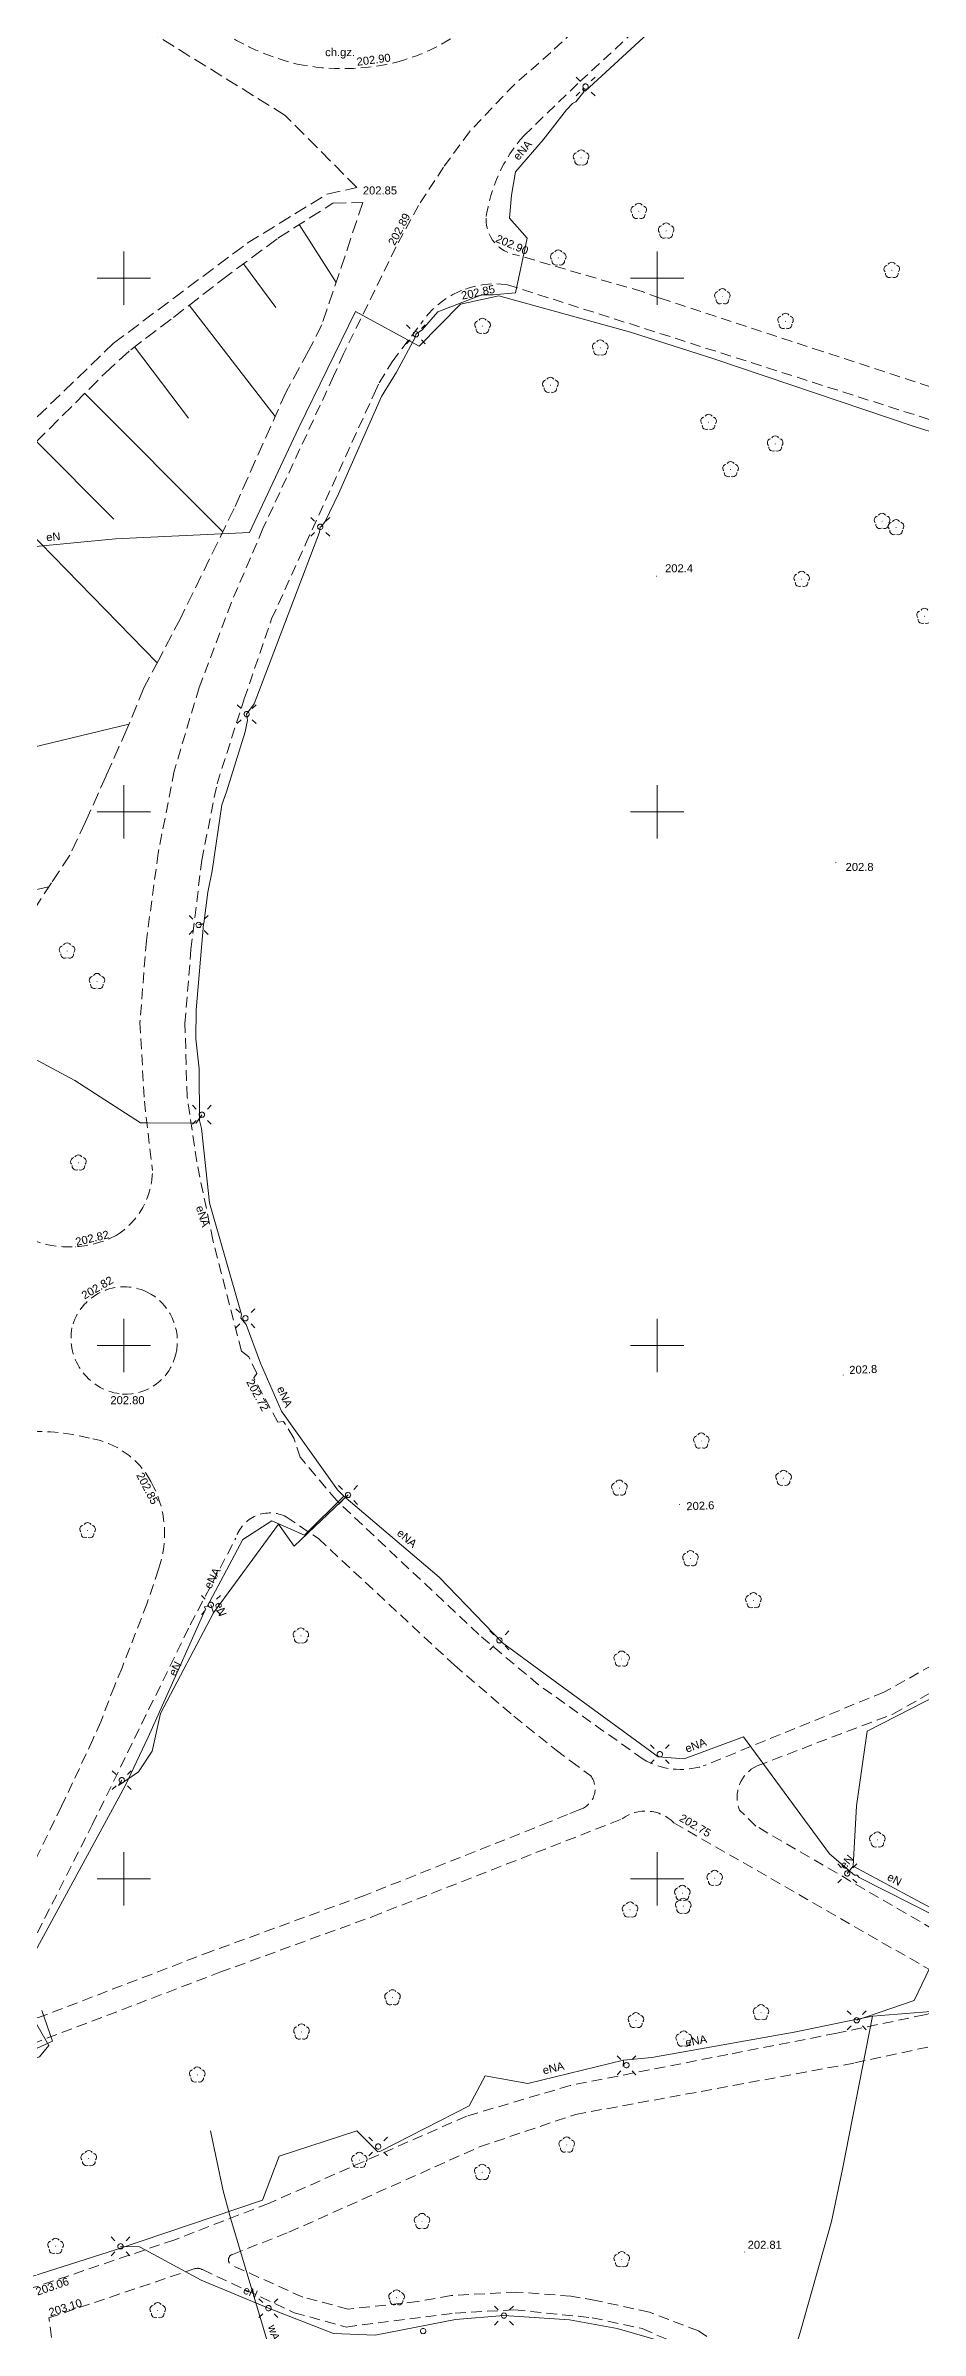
# Model space of a CAD drawing. Extents: x 0 to 7423283, y 0 to 5548300.
# Drawn here: x 7422242.7 to 7422324.7, y 5547807.7 to 5548021.8 of the extents above; entities that cross this region are included whole.
import ezdxf
from ezdxf.enums import TextEntityAlignment as Align

# ---------------------------------------------------------------- set-up
doc = ezdxf.new("R2010")
doc.units = 0
doc.linetypes.add('PRZER2-1', pattern=[3, 2, -1])
doc.linetypes.add('PRZER2_5-1', pattern=[3.5, 2.5, -1])
doc.layers.get('0').update_dxf_attribs({"linetype": 'CONTINUOUS', "lineweight": 13})
for name, color, linetype, lineweight in [('BUBZ02', 7, 'PRZER2_5-1', 18), ('KTCR02', 7, 'PRZER2-1', 18), ('KTCR02_O', 7, 'PRZER2-1', 18), ('RTPW01', 7, 'CONTINUOUS', 13), ('RTPW01_O', 7, 'CONTINUOUS', 13), ('RTPW02', 7, 'CONTINUOUS', 13), ('RTPW02_O', 7, 'CONTINUOUS', 13), ('SUSM', 7, 'CONTINUOUS', 18)]:
    doc.layers.add(name, color=color, linetype=linetype, lineweight=lineweight)
for name, color, linetype, lineweight, true_color in [('OBOP02', 7, 'CONTINUOUS', 18, 0x008000), ('SUPE04', 1, 'CONTINUOUS', 18, 0xff0000), ('SUPE04_O', 1, 'CONTINUOUS', 18, 0xff0000), ('SUPW03', 5, 'CONTINUOUS', 18, 0x0000ff), ('SUPW03_O', 5, 'CONTINUOUS', 18, 0x0000ff), ('SUUS15', 7, 'CONTINUOUS', 18, 0xff9100)]:
    doc.layers.add(name, color=color, linetype=linetype, lineweight=lineweight, true_color=true_color)
doc.styles.add('GEO-INFO', font='Arial')

# ---------------------------------------------------------------- blocks, each defined once
blk = doc.blocks.new('SPDLP')
blk.add_hatch(color=0).paths.add_polyline_path([(-0.09, 0), (-0.085595, -0.027812), (-0.072812, -0.052901), (-0.052901, -0.072812), (-0.027812, -0.085595), (0, -0.09), (0.027812, -0.085595), (0.052901, -0.072812), (0.072812, -0.052901), (0.085595, -0.027812), (0.09, 0), (0.085595, 0.027812), (0.072812, 0.052901), (0.052901, 0.072812), (0.027812, 0.085595), (0, 0.09), (-0.027812, 0.085595), (-0.052901, 0.072812), (-0.072812, 0.052901), (-0.085595, 0.027812)])
at = {"color": 0}
for points in [[(-1.292703, 0.137547), (-1.355024, 0.389802), (-1.327532, 0.648184), (-1.213525, 0.881678), (-1.026689, 1.062258), (-0.78945, 1.168249), (-0.530282, 1.186929)], [(-0.268652, 1.271938), (-0.048001, 1.40916), (0.20623, 1.462858), (0.463525, 1.426585), (0.693003, 1.304695), (0.867117, 1.11182), (0.964971, 0.871109)], [(1.126667, 0.648554), (1.325358, 0.481106), (1.454989, 0.255912), (1.5, 0), (1.454989, -0.255912), (1.325358, -0.481106), (1.126667, -0.648554)], [(-0.530282, -1.186929), (-0.78945, -1.168249), (-1.026689, -1.062258), (-1.213525, -0.881678), (-1.327532, -0.648184), (-1.355024, -0.389802), (-1.292703, -0.137547)], [(0.964971, -0.871109), (0.867117, -1.11182), (0.693003, -1.304695), (0.463525, -1.426585), (0.20623, -1.462858), (-0.048001, -1.40916), (-0.268652, -1.271938)]]:
    blk.add_lwpolyline(points, dxfattribs=at)
blk = doc.blocks.new('KOLO')
blk.add_hatch(color=0).paths.add_polyline_path([(0, 0.5), (-0.12941, 0.482963), (-0.25, 0.433013), (-0.353553, 0.353553), (-0.433013, 0.25), (-0.482963, 0.12941), (-0.5, 0), (-0.482963, -0.12941), (-0.433013, -0.25), (-0.353553, -0.353553), (-0.25, -0.433013), (-0.12941, -0.482963), (0, -0.5), (0.12941, -0.482963), (0.25, -0.433013), (0.353553, -0.353553), (0.433013, -0.25), (0.482963, -0.12941), (0.5, 0), (0.482963, 0.12941), (0.433013, 0.25), (0.353553, 0.353553), (0.25, 0.433013), (0.12941, 0.482963)])
blk = doc.blocks.new('OKRAG_PELNY')
at = {"color": 0}
blk.add_lwpolyline([(0.5, 0), (0.482963, -0.12941), (0.433013, -0.25), (0.353553, -0.353553), (0.25, -0.433013), (0.12941, -0.482963), (0, -0.5), (-0.12941, -0.482963), (-0.25, -0.433013), (-0.353553, -0.353553), (-0.433013, -0.25), (-0.482963, -0.12941), (-0.5, 0), (-0.482963, 0.12941), (-0.433013, 0.25), (-0.353553, 0.353553), (-0.25, 0.433013), (-0.12941, 0.482963), (0, 0.5), (0.12941, 0.482963), (0.25, 0.433013), (0.353553, 0.353553), (0.433013, 0.25), (0.482963, 0.12941)], close=True, dxfattribs=at)
blk = doc.blocks.new('SUSM01_01')
at = {"color": 0}
for points in [[(-0.353553, 0.353553), (-0.212132, 0.212132)], [(0.353553, 0.353553), (0.212132, 0.212132)], [(-0.353553, -0.353553), (-0.212132, -0.212132)], [(0.353553, -0.353553), (0.212132, -0.212132)]]:
    blk.add_lwpolyline(points, dxfattribs=at)
blk.add_lwpolyline([(0.1, 0), (0.093969, -0.034202), (0.076604, -0.064279), (0.05, -0.086603), (0.025882, -0.096593), (0, -0.1), (-0.025882, -0.096593), (-0.05, -0.086603), (-0.073305, -0.068017), (-0.090097, -0.043388), (-0.098883, -0.014904), (-0.098883, 0.014904), (-0.090097, 0.043388), (-0.073305, 0.068017), (-0.05, 0.086603), (-0.022252, 0.097493), (0.007473, 0.09972), (0.036534, 0.093087), (0.062349, 0.078183), (0.082624, 0.056332), (0.095557, 0.029476)], close=True, dxfattribs=at)

msp = doc.modelspace()

# ---------------------------------------------------------------- linework, layer by layer
at = {"color": 7, "linetype": 'Continuous', "lineweight": 13, "elevation": 100, "flags": 128}
for points in [[(7422250, 5547997.5), (7422250, 5548002.5)], [(7422300, 5547997.5), (7422300, 5548002.5)], [(7422247.5, 5548000), (7422252.5, 5548000)], [(7422297.5, 5548000), (7422302.5, 5548000)], [(7422250, 5547947.5), (7422250, 5547952.5)], [(7422300, 5547947.5), (7422300, 5547952.5)], [(7422247.5, 5547950), (7422252.5, 5547950)], [(7422297.5, 5547950), (7422302.5, 5547950)], [(7422250, 5547897.5), (7422250, 5547902.5)], [(7422300, 5547897.5), (7422300, 5547902.5)], [(7422247.5, 5547900), (7422252.5, 5547900)], [(7422297.5, 5547900), (7422302.5, 5547900)], [(7422250, 5547847.5), (7422250, 5547852.5)], [(7422300, 5547847.5), (7422300, 5547852.5)], [(7422247.5, 5547850), (7422252.5, 5547850)], [(7422297.5, 5547850), (7422302.5, 5547850)]]:
    msp.add_lwpolyline(points, dxfattribs=at)
at = {"layer": 'BUBZ02', "color": 7, "linetype": 'PRZER2_5-1', "lineweight": 18, "ltscale": 0.5, "elevation": 10.14}
for points in [[(7422229.28, 5547974.85), (7422248.99, 5547993.88), (7422261.56, 5548003.29), (7422269.05, 5548007.89), (7422271.85, 5548008.5), (7422265.12, 5548015.27), (7422241.36, 5548029.99), (7422230.28, 5548034.01), (7422217.19, 5548038.93), (7422222.34, 5547978.11)], [(7422234.64, 5547917.65), (7422233.86, 5547921.36), (7422232.84, 5547926.27), (7422232.06, 5547930.02), (7422230.01, 5547939.55), (7422228.69, 5547945.55), (7422226.6, 5547954.26), (7422225.09, 5547960.6), (7422224.72, 5547961.99), (7422231.55, 5547974.64), (7422240.51, 5547983.4), (7422248.27, 5547991.14), (7422250.64, 5547993.31), (7422254.64, 5547996.33), (7422259.16, 5547999.83), (7422264.43, 5548003.75), (7422269.58, 5548007.03)], [(7422269.58, 5548007.03), (7422272.4, 5548007.09), (7422268.56, 5547995.65), (7422267.31, 5547993.19), (7422265.2, 5547989.35), (7422260.33, 5547978.42), (7422255.31, 5547968.13), (7422253.24, 5547964.18), (7422251.88, 5547961.63), (7422250.29, 5547957.74), (7422248.33, 5547953.37), (7422246.41, 5547949.06), (7422244.94, 5547945.94), (7422243.22, 5547943.35), (7422241.19, 5547940.25), (7422238.9, 5547936.79), (7422236.52, 5547933.27), (7422235.26, 5547931.32), (7422234.61, 5547925.37), (7422234.35, 5547922.8), (7422234.64, 5547917.65)]]:
    msp.add_lwpolyline(points, dxfattribs=at)
at = {"layer": 'BUBZ02', "color": 7, "linetype": 'Continuous', "lineweight": 18, "elevation": 10.14, "flags": 128}
for points in [[(7422266.439, 5548005.03), (7422269.89, 5547999.612)], [(7422261.202, 5548001.349), (7422264.248, 5547997.255)], [(7422256.109, 5547997.467), (7422264.175, 5547987.05)], [(7422251.011, 5547993.59), (7422256.066, 5547986.894)], [(7422246.339, 5547989.214), (7422259.271, 5547976.249)], [(7422241.805, 5547984.691), (7422249.052, 5547977.425)], [(7422237.238, 5547980.201), (7422253.12, 5547963.956)], [(7422227.005, 5547952.571), (7422250.479, 5547958.203)], [(7422229.891, 5547940.091), (7422242.97, 5547942.968)]]:
    msp.add_lwpolyline(points, dxfattribs=at)
at = {"layer": 'KTCR02', "color": 7, "linetype": 'PRZER2-1', "lineweight": 18, "ltscale": 0.5, "elevation": 10.18}
for points in [[(7422286.92, 5548050.86), (7422285.39, 5548052.81, 0.1413816), (7422274.56, 5548058.92, 0.1570685), (7422263.28, 5548058.14, 0.1261309), (7422254.33, 5548051.52, 0.1333829), (7422250.59, 5548042.18, 0.1386082), (7422251.57, 5548032.91, 0.1406178), (7422256.71, 5548025.04, 0.1220943), (7422266.23, 5548020.08, 0.1098465), (7422275.6, 5548020.26, 0.1308571), (7422284.34, 5548025.36, 0.1230464), (7422289.29, 5548033.46, 0.0962533), (7422290.05, 5548042.26, 0.1310592)], [(7422252.13, 5547905.03, -0.3495455), (7422254.87, 5547899.18, -0.3665432), (7422249.88, 5547895.43, -0.4419866), (7422245.13, 5547901.66, -0.4697901)], [(7422239.85, 5547840.95), (7422247.04, 5547855.08), (7422256.22, 5547873.81), (7422260.49, 5547881.93, -0.4637881), (7422265.22, 5547883.94), (7422268.24, 5547881.89), (7422280.98, 5547870.03), (7422286.55, 5547865.26), (7422290.51, 5547862.08), (7422291.9, 5547861.03), (7422293.77, 5547859.66, -0.5171701), (7422292.73, 5547856.5), (7422291.57, 5547856.04), (7422289.9, 5547855.34), (7422272.57, 5547848.46), (7422258.25, 5547843.24), (7422242.01, 5547837.01, -0.7907652)], [(7422259.01, 5547841.25), (7422273.26, 5547846.46), (7422296.7, 5547855.62, -0.3743255), (7422301.55, 5547855.26), (7422325.62, 5547841.44, -0.7339343), (7422325.05, 5547837.27), (7422316.82, 5547835.54), (7422306.62, 5547833.55), (7422291.82, 5547830.64), (7422282.12, 5547827.77), (7422263.57, 5547819.59), (7422254.77, 5547816.19), (7422241.63, 5547811.73), (7422235.76, 5547810.43), (7422230.18, 5547810.88, 0.1236818), (7422226.63, 5547816.03), (7422227.72, 5547820.96), (7422228.83, 5547824.93), (7422230.8, 5547827.96), (7422233.81, 5547830.75), (7422235.95, 5547832.22), (7422238.45, 5547833.34), (7422241.39, 5547834.53)]]:
    msp.add_lwpolyline(points, format="xyb", close=True, dxfattribs=at)
for points in [[(7422307.48, 5548037.54), (7422290.02, 5548021.16), (7422286.6, 5548018.16), (7422282.39, 5548013.72), (7422279.97, 5548010.42), (7422277.62, 5548006.83), (7422275.5, 5548002.92), (7422270.6, 5547992.93), (7422269.66, 5547990.82), (7422263.04, 5547976.55), (7422260.06, 5547969.57), (7422257.05, 5547961.64), (7422254.72, 5547953.82), (7422253.22, 5547946.13), (7422252.11, 5547937.94), (7422251.51, 5547930.25), (7422251.92, 5547922.88), (7422252.68, 5547916.4, -0.256569), (7422249.28, 5547910.3, -0.2208739), (7422241.24, 5547909.94, -0.1542374), (7422236.6, 5547914.7), (7422235.55, 5547916.22), (7422234.88, 5547917.32)], [(7422431.45, 5548028.46), (7422431.16, 5548019.09), (7422430.92, 5548007.59), (7422430.45, 5547999.8), (7422429.75, 5547992.92), (7422429.54, 5547991.11), (7422426.75, 5547968.33, -0.3439704), (7422423, 5547965.04), (7422420.6, 5547964.99), (7422402.32, 5547968.82), (7422383.97, 5547972.96), (7422360.03, 5547978.86), (7422338.43, 5547985.64), (7422315.48, 5547993.14), (7422300.25, 5547998.14), (7422298.59, 5547998.75), (7422286.85, 5548002.17, -0.3758888), (7422283.95, 5548005.62, -0.1508165), (7422287.51, 5548013.38), (7422292.74, 5548018.43), (7422310.33, 5548034.67)], [(7422325.81, 5547870.04), (7422321.24, 5547867.5), (7422304.31, 5547860.59, -0.2131684), (7422298.67, 5547861.22), (7422288.88, 5547868.19), (7422283.27, 5547872.9), (7422269.92, 5547885.49), (7422266.52, 5547889.51), (7422265.94, 5547891.32), (7422264.96, 5547892.87), (7422264.43, 5547892.8), (7422262.17, 5547896.97), (7422262.45, 5547897.36), (7422261.71, 5547898.93), (7422261.03, 5547899.45), (7422258.34, 5547909.88), (7422256.83, 5547917.2), (7422255.93, 5547923.28), (7422255.72, 5547930.18), (7422256.29, 5547937.1), (7422257.3, 5547945.46), (7422258.73, 5547952.62), (7422261.28, 5547960.58), (7422263.85, 5547968.08), (7422267.03, 5547975.07), (7422273.45, 5547989.16), (7422273.93, 5547990.2), (7422275.15, 5547992.18), (7422277.84, 5547995.74, -0.2887004), (7422285.95, 5547999.4), (7422314.54, 5547990.27), (7422337.56, 5547982.91)], [(7422240.26, 5547891.83, -0.0906183), (7422246.78, 5547891.3, -0.2345595), (7422252.54, 5547887.23, -0.2188188), (7422253.24, 5547879.02), (7422252.18, 5547875.84), (7422249.83, 5547869.78), (7422249.11, 5547868.08), (7422247.85, 5547864.73), (7422247.1, 5547863.08), (7422244.16, 5547856.81), (7422237.59, 5547843.38, -0.4178774)], [(7422327.22, 5547844.49), (7422309.24, 5547854.96), (7422307.72, 5547856.43, -0.3986582), (7422309.36, 5547860.6), (7422322.07, 5547865.45), (7422327.01, 5547868.22)], [(7422327.43, 5547791.82), (7422324.25, 5547792.8), (7422322.65, 5547793.79), (7422317.37, 5547797.71), (7422315.08, 5547799.3), (7422308.93, 5547803.98), (7422305.89, 5547806.27), (7422303.87, 5547807.64), (7422299.26, 5547809.4), (7422294.24, 5547810.5), (7422291.91, 5547810.9), (7422286.83, 5547811.28), (7422280.67, 5547810.96), (7422277.53, 5547810.39), (7422271.01, 5547809.69), (7422266.76, 5547810.81), (7422260.11, 5547813.81, -0.6722169), (7422260.18, 5547814.82), (7422265.47, 5547816.89), (7422283.33, 5547824.89), (7422292.32, 5547827.93), (7422307.12, 5547830.64), (7422318.52, 5547832.76), (7422326.26, 5547834.44)], [(7422243.22, 5547807.04), (7422242.98, 5547808.87), (7422256.57, 5547813.45, -0.2198994), (7422257.37, 5547813.39), (7422265.97, 5547809.35), (7422270.85, 5547808.01), (7422281.05, 5547809.32), (7422286.62, 5547809.62), (7422293.89, 5547808.88), (7422298.59, 5547807.86), (7422304.06, 5547805.46)]]:
    msp.add_lwpolyline(points, format="xyb", dxfattribs=at)
at = {"layer": 'SUPE04', "color": 1, "linetype": 'Continuous', "lineweight": 18, "true_color": 0xff0000, "elevation": 10.18}
for points in [[(7422300.25, 5548023.98), (7422293.24, 5548017.55), (7422293, 5548017.74), (7422293.12, 5548017.46), (7422292.36, 5548016.55), (7422292.06, 5548016.38), (7422291.48, 5548015.78), (7422289.29, 5548012.98), (7422286.72, 5548009.99), (7422286.34, 5548007.8), (7422286.14, 5548005.62), (7422287.8, 5548003.77), (7422286.7, 5547998.63), (7422284.63, 5547998.45), (7422283.56, 5547998.44), (7422279.43, 5547996.85), (7422277.95, 5547995.16), (7422277.37, 5547994.75), (7422277.35, 5547994.5), (7422275.57, 5547991.21), (7422274.15, 5547988.93), (7422270.12, 5547979.81), (7422268.86, 5547977.22), (7422268.51, 5547976.74), (7422268.41, 5547976.71), (7422268.33, 5547976.22), (7422262.2, 5547960.12), (7422261.51, 5547959.16), (7422261.6, 5547958.58), (7422261.36, 5547957.5), (7422259.62, 5547951.87), (7422259.18, 5547950.67), (7422258.27, 5547944.47), (7422257.87, 5547942.47), (7422257.48, 5547939.53), (7422257.01, 5547939.4), (7422257.47, 5547939.48), (7422256.78, 5547931.46), (7422256.76, 5547928.74), (7422257.05, 5547925.91), (7422257.1, 5547921.09), (7422257.28, 5547920.31), (7422258.02, 5547913.36), (7422261.02, 5547902.91), (7422260.96, 5547902.55), (7422261.46, 5547901.95), (7422262.81, 5547898.34), (7422264.78, 5547893.83), (7422270.03, 5547886.47), (7422270.62, 5547885.87)], [(7422338.86, 5547981.5), (7422324.09, 5547986.11), (7422305.4, 5547992.43), (7422297.49, 5547994.94), (7422285.16, 5547998.35), (7422281.56, 5547997.57), (7422277.69, 5547993.64), (7422271.72, 5547996.9), (7422266.4, 5547986.01), (7422261.79, 5547976.18), (7422249.22, 5547975.59), (7422231.96, 5547973.94), (7422231.79, 5547974.19)], [(7422257.31, 5547921.62), (7422256.77, 5547920.83), (7422252.24, 5547920.85), (7422251.55, 5547920.85), (7422245.4, 5547924.81), (7422239.41, 5547928.03), (7422234.38, 5547929.55), (7422232.87, 5547931.02), (7422232.16, 5547932.82), (7422231.91, 5547933.55)], [(7422240.92, 5547841.75), (7422250.11, 5547858.73), (7422252.29, 5547863.29), (7422257.64, 5547875.27), (7422257.56, 5547875.51), (7422257.81, 5547875.52), (7422261.14, 5547881.8), (7422263.88, 5547883.56), (7422266.94, 5547882.2), (7422270.62, 5547885.87)], [(7422271.01, 5547885.98), (7422265.95, 5547881.18), (7422264.48, 5547883.26), (7422258.41, 5547874.95), (7422253.44, 5547865.5), (7422252.65, 5547861.97), (7422251.37, 5547860.03), (7422249.51, 5547858.75), (7422249.8, 5547859.25)], [(7422270.62, 5547885.87), (7422279.55, 5547878.28), (7422285.48, 5547872.12), (7422290.44, 5547868.49), (7422298.43, 5547862.65), (7422300.07, 5547861.44), (7422302.53, 5547861.25), (7422308.07, 5547863.32), (7422316.13, 5547852.36), (7422318.5, 5547850.36), (7422318.75, 5547850.34), (7422318.93, 5547850.14), (7422328.54, 5547845.26)], [(7422258.16, 5547875.68), (7422258.41, 5547874.95)], [(7422330.53, 5547869.4), (7422319.68, 5547863.86), (7422318.66, 5547856.86), (7422318.37, 5547851.19), (7422327.32, 5547846.39)], [(7422393.08, 5547864.94), (7422383.85, 5547855.73), (7422371.94, 5547843.55), (7422365.31, 5547836.48), (7422357.88, 5547836.33), (7422348.94, 5547837.92), (7422342.81, 5547839.1), (7422328.76, 5547837.83), (7422320.18, 5547837.14)], [(7422318.37, 5547851.19), (7422317.81, 5547850.52)], [(7422327.69, 5547846.18), (7422324.09, 5547838.6), (7422318.69, 5547836.75)], [(7422240.66, 5547841.12), (7422240.33, 5547838.98), (7422242.96, 5547834.4), (7422242.1, 5547833.32), (7422237.17, 5547831.9), (7422234.6, 5547822.96), (7422230.1, 5547813.73), (7422230.6, 5547813.03)], [(7422233.51, 5547810.73), (7422234.55, 5547810.71), (7422238.71, 5547811.91), (7422249.21, 5547815.23), (7422263, 5547819.9), (7422264.55, 5547824.01), (7422271.84, 5547826.4), (7422273.79, 5547824.42), (7422274.07, 5547824.48), (7422282.36, 5547828.74), (7422283.86, 5547831.54), (7422287.86, 5547830.84), (7422296.82, 5547833.03), (7422299.49, 5547833.26), (7422312.83, 5547835.65), (7422317.84, 5547836.67), (7422320.18, 5547837.14)], [(7422238.37, 5547832.54), (7422243.31, 5547834.81), (7422242.3, 5547837.67)], [(7422291.73, 5547766.29), (7422292.12, 5547768.56), (7422292.78, 5547769.05), (7422300.36, 5547767.04), (7422302.02, 5547770.82), (7422309.74, 5547795.37), (7422313.47, 5547807.72), (7422316.33, 5547817.89), (7422317.37, 5547822.81), (7422320.18, 5547837.14)], [(7422296.82, 5547833.03), (7422296.79, 5547832.41)], [(7422324.88, 5547790.02), (7422322.14, 5547791.23), (7422315.98, 5547795.87), (7422308.28, 5547801.58), (7422301.11, 5547806.45), (7422296.23, 5547807.87), (7422291.78, 5547808.68), (7422285.63, 5547809.08), (7422281.1, 5547808.71), (7422273.55, 5547807.26), (7422269.65, 5547807.41), (7422263.55, 5547809.78), (7422257.23, 5547812.4), (7422252, 5547815.24), (7422251.46, 5547815.52), (7422249.69, 5547815.57)]]:
    msp.add_lwpolyline(points, dxfattribs=at)
at = {"layer": 'SUPW03', "color": 5, "linetype": 'Continuous', "lineweight": 18, "true_color": 0x0000ff, "elevation": 10.18}
msp.add_lwpolyline([(7422272.15, 5547780.79), (7422265.66, 5547798.57), (7422263.82, 5547805.46), (7422260.02, 5547818.11), (7422259.3, 5547820.76), (7422258.12, 5547826.4)], dxfattribs=at)

# ---------------------------------------------------------------- block references
at = {"layer": 'OBOP02', "color": 96, "lineweight": 18, "true_color": 0x008000, "xscale": 0.5, "yscale": 0.5, "rotation": 90}
for p in [(7422292.86, 5548011.29, 10.12), (7422298.26, 5548006.28, 10.12), (7422300.83, 5548004.44, 10.12), (7422290.72, 5548001.92, 10.12), (7422321.98, 5548000.75, 10.12), (7422306.1, 5547998.28, 10.12), (7422283.62, 5547995.52, 10.12), (7422312.02, 5547995.97, 10.12), (7422294.65, 5547993.48, 10.12), (7422289.98, 5547989.99, 10.12), (7422304.81, 5547986.51, 10.12), (7422311.05, 5547984.48, 10.12), (7422306.87, 5547982.08, 10.12), (7422321.07, 5547977.23, 10.12), (7422322.38, 5547976.65, 10.12), (7422313.53, 5547971.8, 10.12), (7422325.05, 5547968.33, 10.12), (7422244.68, 5547936.96, 10.12), (7422247.48, 5547934.11, 10.12), (7422245.74, 5547917.11, 10.12), (7422304.13, 5547891.04, 10.12), (7422296.45, 5547886.63, 10.12), (7422311.84, 5547887.56, 10.12), (7422246.6, 5547882.65, 10.12), (7422303.11, 5547880.02, 10.12), (7422309.01, 5547876.09, 10.12), (7422266.59, 5547872.78, 10.12), (7422296.66, 5547870.61, 10.12), (7422320.63, 5547853.67, 10.12), (7422305.38, 5547850.07, 10.12), (7422297.45, 5547847.1, 10.12), (7422302.35, 5547848.67, 10.12), (7422302.43, 5547847.45, 10.12), (7422275.18, 5547838.87, 10.12), (7422298, 5547836.74, 10.12), (7422309.72, 5547837.48, 10.12), (7422266.65, 5547835.66, 10.12), (7422302.48, 5547835, 10.12), (7422256.88, 5547831.64, 10.12), (7422246.71, 5547823.8, 10.12), (7422272.07, 5547823.64, 10.12), (7422291.51, 5547825.07, 10.12), (7422283.59, 5547822.51, 10.12), (7422277.95, 5547817.91, 10.12), (7422243.6, 5547815.58, 10.12), (7422296.67, 5547814.33, 10.12), (7422275.56, 5547810.75, 10.12), (7422253.17, 5547809.56, 10.12)]:
    msp.add_blockref('SPDLP', p, dxfattribs=at)
at = {"layer": 'RTPW01', "color": 7, "lineweight": 13, "xscale": 0.09, "yscale": 0.09, "rotation": 90}
for p in [(7422299.93, 5547972.09, 10.2), (7422316.74, 5547945.24, 10.2), (7422317.42, 5547897.22, 10.2), (7422302.08, 5547885.08, 10.2)]:
    msp.add_blockref('KOLO', p, dxfattribs=at)
at = {"layer": 'RTPW02', "color": 7, "lineweight": 13, "xscale": 0.09, "yscale": 0.09, "rotation": 90}
for p in [(7422271.12, 5548019.66, 10.2), (7422272.4, 5548007.09, 10.2), (7422275.5, 5548002.92, 10.2), (7422284.64, 5548003.49, 10.2), (7422281.62, 5547998.85, 10.2), (7422245.45, 5547909.24, 10.2), (7422247.7, 5547904.92, 10.2), (7422262.17, 5547896.97, 10.2), (7422249.88, 5547895.43, 10.2), (7422252.54, 5547887.23, 10.2), (7422301.55, 5547855.26, 10.2), (7422308.17, 5547815.04, 10.2)]:
    msp.add_blockref('KOLO', p, dxfattribs=at)
at = {"layer": 'SUSM', "color": 7, "lineweight": 18, "rotation": 90}
for name, p, xscale, yscale in [('SUSM01_01', (7422293.28, 5548017.97, 10.24), 2.5, 2.5), ('OKRAG_PELNY', (7422293.28, 5548017.97, 10.24), 0.5, 0.5), ('SUSM01_01', (7422277.37, 5547994.75, 10.24), 2.5, 2.5), ('OKRAG_PELNY', (7422277.37, 5547994.75, 10.24), 0.5, 0.5), ('SUSM01_01', (7422268.41, 5547976.71, 10.24), 2.5, 2.5), ('OKRAG_PELNY', (7422268.41, 5547976.71, 10.24), 0.5, 0.5), ('SUSM01_01', (7422261.51, 5547959.16, 10.24), 2.5, 2.5), ('OKRAG_PELNY', (7422261.51, 5547959.16, 10.24), 0.5, 0.5), ('SUSM01_01', (7422257.01, 5547939.4, 10.24), 2.5, 2.5), ('OKRAG_PELNY', (7422257.01, 5547939.4, 10.24), 0.5, 0.5), ('SUSM01_01', (7422257.31, 5547921.62, 10.24), 2.5, 2.5), ('OKRAG_PELNY', (7422257.31, 5547921.62, 10.24), 0.5, 0.5), ('SUSM01_01', (7422261.39, 5547902.54, 10.24), 2.5, 2.5), ('OKRAG_PELNY', (7422261.39, 5547902.54, 10.24), 0.5, 0.5), ('SUSM01_01', (7422271.01, 5547885.98, 10.24), 2.5, 2.5), ('OKRAG_PELNY', (7422271.01, 5547885.98, 10.24), 0.5, 0.5), ('SUSM01_01', (7422258.16, 5547875.68, 10.24), 2.5, 2.5), ('OKRAG_PELNY', (7422258.16, 5547875.68, 10.24), 0.5, 0.5), ('SUSM01_01', (7422285.2, 5547872.36, 10.24), 2.5, 2.5), ('OKRAG_PELNY', (7422285.2, 5547872.36, 10.24), 0.5, 0.5), ('SUSM01_01', (7422300.24, 5547861.69, 10.24), 2.5, 2.5), ('OKRAG_PELNY', (7422300.24, 5547861.69, 10.24), 0.5, 0.5), ('SUSM01_01', (7422249.8, 5547859.25, 10.24), 2.5, 2.5), ('OKRAG_PELNY', (7422249.8, 5547859.25, 10.24), 0.5, 0.5), ('SUSM01_01', (7422317.81, 5547850.52, 10.24), 2.5, 2.5), ('OKRAG_PELNY', (7422317.81, 5547850.52, 10.24), 0.5, 0.5), ('SUSM01_01', (7422318.69, 5547836.75, 10.24), 2.5, 2.5), ('OKRAG_PELNY', (7422318.69, 5547836.75, 10.24), 0.5, 0.5), ('SUSM01_01', (7422297.11, 5547832.54, 10.24), 2.5, 2.5), ('OKRAG_PELNY', (7422297.11, 5547832.54, 10.24), 0.5, 0.5), ('SUSM01_01', (7422273.84, 5547824.92, 10.24), 2.5, 2.5), ('OKRAG_PELNY', (7422273.84, 5547824.92, 10.24), 0.5, 0.5), ('SUSM01_01', (7422249.69, 5547815.57, 10.24), 2.5, 2.5), ('OKRAG_PELNY', (7422249.69, 5547815.57, 10.24), 0.5, 0.5), ('SUSM01_01', (7422263.55, 5547809.78, 10.24), 2.5, 2.5), ('OKRAG_PELNY', (7422263.55, 5547809.78, 10.24), 0.5, 0.5), ('SUSM01_01', (7422285.63, 5547809.08, 10.24), 2.5, 2.5), ('OKRAG_PELNY', (7422285.63, 5547809.08, 10.24), 0.5, 0.5)]:
    msp.add_blockref(name, p, dxfattribs=dict(at, xscale=xscale, yscale=yscale))
at = {"layer": 'SUUS15', "color": 36, "lineweight": 18, "true_color": 0x803300, "xscale": 0.5, "yscale": 0.5, "rotation": 90}
msp.add_blockref('OKRAG_PELNY', (7422278.05, 5547807.63, 10.24), dxfattribs=at)

# ---------------------------------------------------------------- texts
at = {"layer": 'KTCR02_O', "color": 7, "linetype": 'Continuous', "lineweight": 0, "style": 'GEO-INFO'}
msp.add_text('ch.gz.', height=0.75, dxfattribs=at).set_placement((7422270.265, 5548021.099, 10.8), align=Align.MIDDLE)
at = {"layer": 'RTPW01_O', "color": 7, "linetype": 'Continuous', "lineweight": 0, "style": 'GEO-INFO'}
for s, rotation, p in [('202.4', 359.99979, (7422300.73, 5547972.45, 10.8)), ('202.8', 359.99979, (7422317.65, 5547944.46, 10.8)), ('202.8', 2.25573, (7422318.01, 5547897.32, 10.8)), ('202.6', 2.1959, (7422302.74, 5547884.55, 10.8))]:
    msp.add_text(s, height=0.75, rotation=rotation, dxfattribs=at).set_placement(p)
at = {"layer": 'RTPW02_O', "color": 7, "linetype": 'Continuous', "lineweight": 0, "style": 'GEO-INFO'}
for s, rotation, p in [('202.90', 7.49211, (7422271.87, 5548019.91, 10.8)), ('202.85', 359.99979, (7422272.4, 5548007.86, 10.8)), ('202.89', 62.14469, (7422275.387, 5548003.006, 10.8)), ('202.90', 336.81112, (7422284.772, 5548003.439, 10.8)), ('202.85', 11.94661, (7422281.706, 5547997.993, 10.8)), ('202.82', 13.38312, (7422245.559, 5547909.318, 10.8)), ('202.82', 30.04644, (7422246.307, 5547904.288, 10.8)), ('202.85', 297.68796, (7422251.135, 5547887.845, 10.8)), ('202.75', 329.68041, (7422301.988, 5547855.491, 10.8)), ('202.81', 359.99979, (7422308.47, 5547815.34, 10.8)), ('203.06', 19.09365, (7422241.9, 5547810.943, 10.8)), ('203.10', 17.61849, (7422243.098, 5547808.995, 10.8))]:
    msp.add_text(s, height=0.75, rotation=rotation, dxfattribs=at).set_placement(p)
msp.add_text('202.80', height=0.75, dxfattribs=at).set_placement((7422248.737, 5547894.489, 10.8))
msp.add_text('202.72', height=0.75, rotation=298.4562, dxfattribs=at).set_placement((7422262.976, 5547893.751, 10.8), align=Align.RIGHT)
at = {"layer": 'SUPE04_O', "color": 1, "linetype": 'Continuous', "lineweight": 0, "true_color": 0xff0000, "style": 'GEO-INFO'}
for s, rotation, p in [('eNA', 49.03472, (7422286.98, 5548010.99, 10.8)), ('eN', 5.3891, (7422242.75, 5547975.35, 10.8)), ('eNA', 287.37382, (7422256.74, 5547912.96, 10.8)), ('eNA', 293.55205, (7422264.33, 5547895.97, 10.8)), ('eNA', 319.76344, (7422275.52, 5547882.3, 10.8)), ('eNA', 62.08509, (7422258.14, 5547877.11, 10.8)), ('eN', 289.11276, (7422258.51, 5547875.8, 10.8)), ('eN', 62.24125, (7422254.82, 5547868.94, 10.8)), ('eNA', 20.24124, (7422302.77, 5547861.82, 10.8)), ('eN', 49.92041, (7422317.59, 5547850.84, 10.8)), ('eN', 332.24124, (7422321.47, 5547849.95, 10.8)), ('eNA', 10.12446, (7422302.7, 5547834.29, 10.8)), ('eNA', 13.54773, (7422289.35, 5547831.67, 10.8)), ('eN', 337.50332, (7422261.11, 5547811.2, 10.8))]:
    msp.add_text(s, height=0.75, rotation=rotation, dxfattribs=at).set_placement(p)
at = {"layer": 'SUPW03_O', "color": 5, "linetype": 'Continuous', "lineweight": 0, "true_color": 0x0000ff, "style": 'GEO-INFO'}
msp.add_text('wA', height=0.75, rotation=286.74175, dxfattribs=at).set_placement((7422263.5, 5547808.08, 10.8))

doc.saveas('drawing.dxf')
